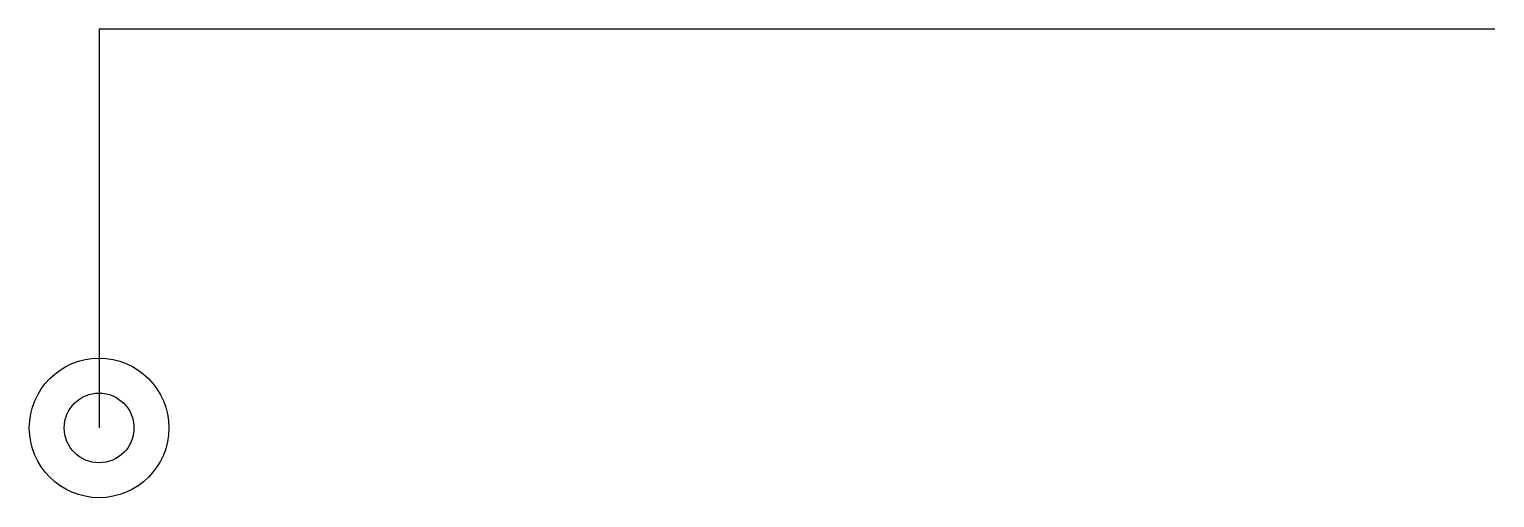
# Model space of a CAD drawing. Header units: millimetres. Extents: x -73.5 to 0, y -23.5 to 0.
import ezdxf

# ---------------------------------------------------------------- set-up
doc = ezdxf.new("R2010")
doc.units = ezdxf.units.MM
doc.layers.get('0').update_dxf_attribs({"linetype": 'CONTINUOUS'})

msp = doc.modelspace()

# ---------------------------------------------------------------- linework, layer by layer
for p, q in [((0, 0), (-70, 0)), ((-70, 0), (-70, -20))]:
    msp.add_line(p, q)
for radius in [3.5, 1.75]:
    msp.add_circle((-70, -20), radius)

doc.saveas('drawing.dxf')
